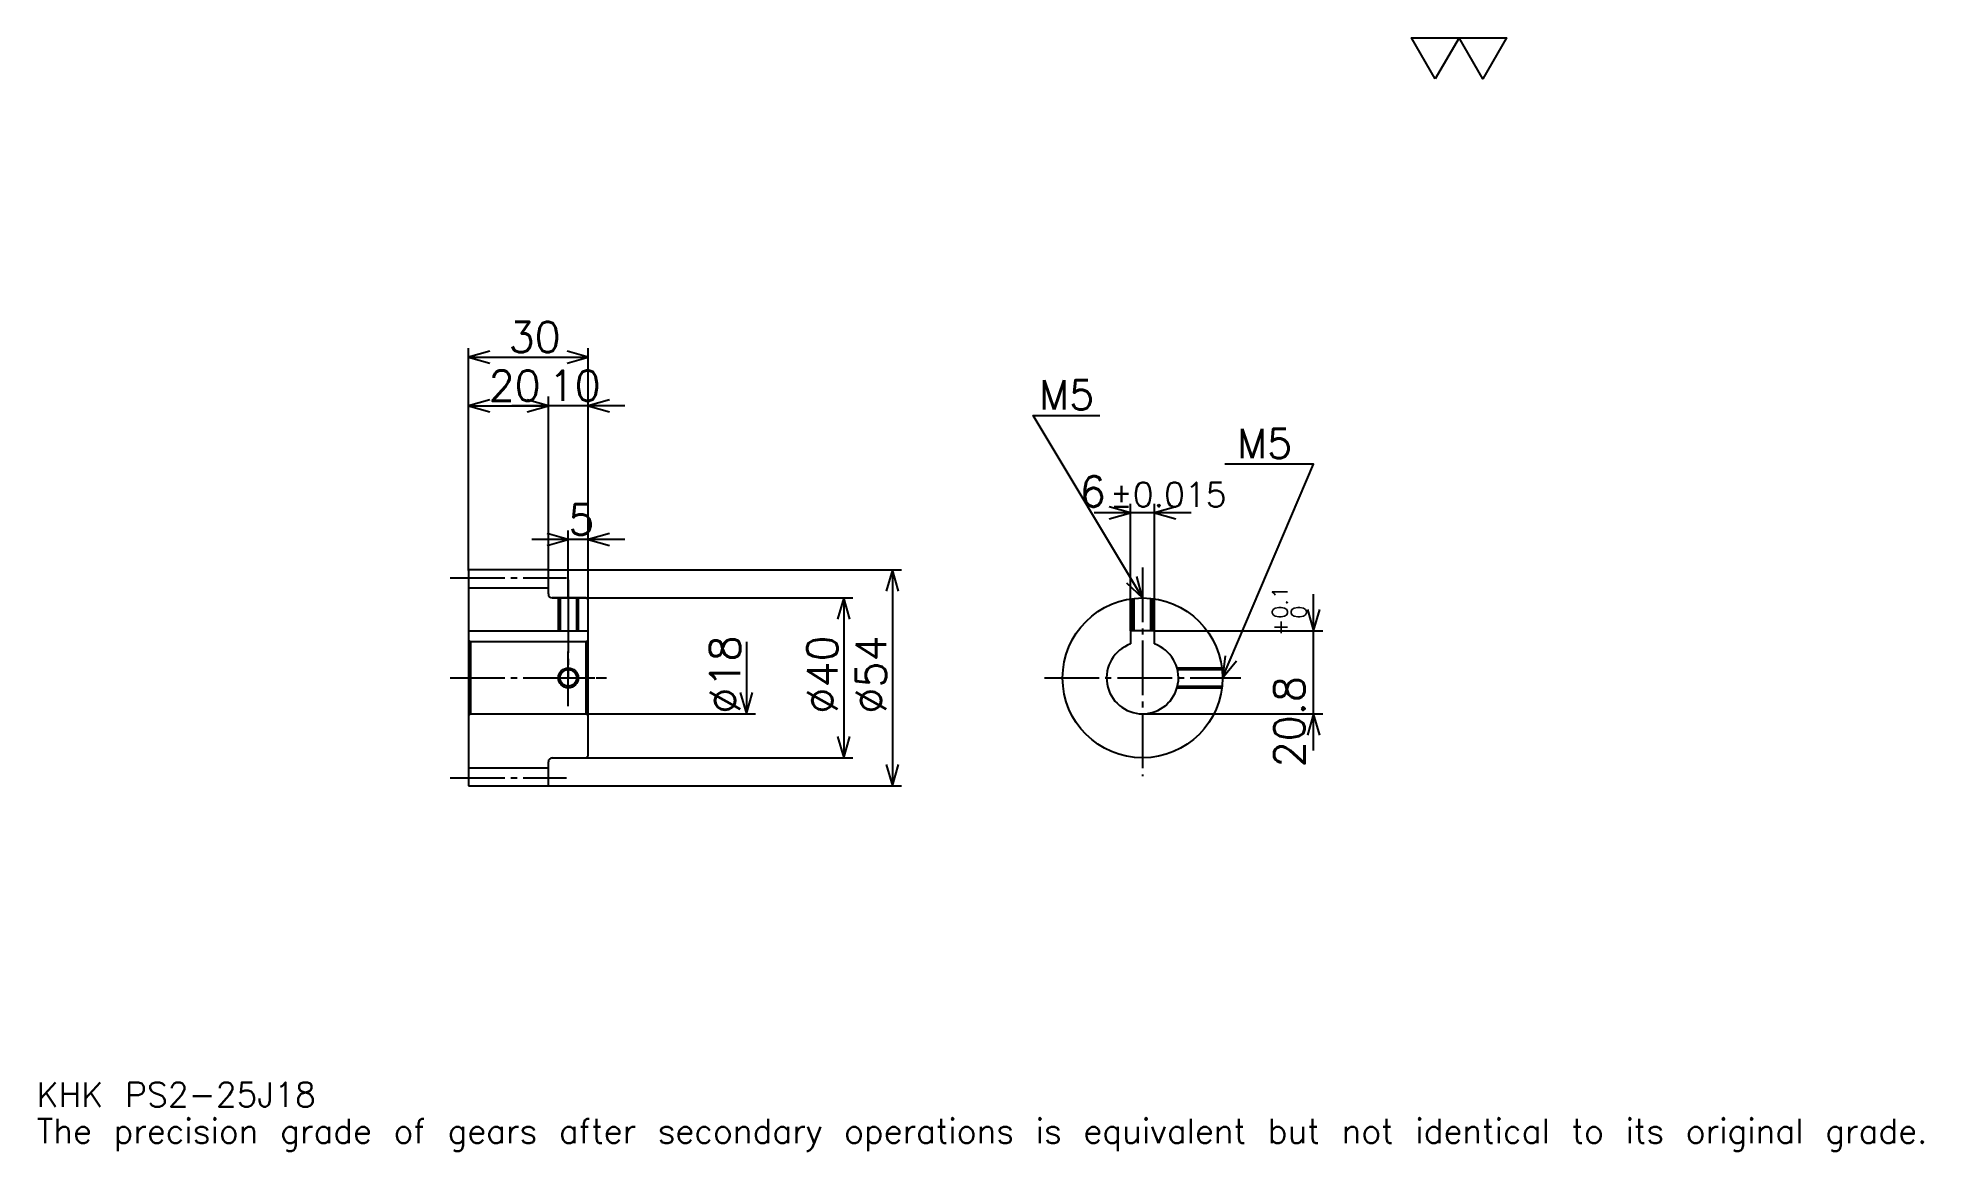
# Model space of a CAD drawing. Extents: x 15 to 487, y 6 to 284.
import ezdxf

# ---------------------------------------------------------------- set-up
doc = ezdxf.new("R2010")
doc.units = 0
doc.linetypes.add('DASHDOT', pattern=[18.260869, 13.695652, -1.521739, 1.521739, -1.521739])
doc.layers.get('0').update_dxf_attribs({"linetype": 'CONTINUOUS'})
doc.layers.add('DASHDOT', color=6, linetype='DASHDOT')
doc.styles.add('KANJI', font='TXT', dxfattribs={"bigfont": 'BIGFONT'})

msp = doc.modelspace()

# ---------------------------------------------------------------- linework, layer by layer
at = {"color": 5}
for p, q in [((123.260864, 151.021744), (123.260864, 206.565216)), ((123.260864, 204.282608), (153.260864, 204.282608)), ((153.260864, 151.021744), (153.260864, 206.565216)), ((143.260864, 151.021744), (143.260864, 194.391312)), ((123.260864, 192.108704), (143.260864, 192.108704)), ((162.391296, 192.108704), (134.130432, 192.108704)), ((304.086945, 165.326096), (279.82608, 165.326096)), ((288.956512, 135.821747), (288.956512, 167.608704)), ((294.956512, 135.821747), (294.956512, 167.608704)), ((148.260864, 151.021744), (148.260864, 160.913055)), ((162.391296, 158.630432), (139.130432, 158.630432)), ((123.260864, 150.921738), (123.260864, 151.021744)), ((143.160858, 151.021744), (153.260864, 151.021744)), ((143.260864, 150.921738), (143.260864, 151.021744)), ((148.260864, 144.021744), (148.260864, 151.021744)), ((148.260864, 144.021744), (148.260864, 151.021744)), ((153.260864, 151.021744), (231.630432, 151.021744)), ((153.260864, 143.521744), (153.260864, 151.021744)), ((229.347824, 151.021744), (229.347824, 97.021744)), ((144.260864, 144.021744), (153.260864, 144.021744)), ((153.260864, 144.021744), (219.456512, 144.021744)), ((217.173904, 144.021744), (217.173904, 104.021744)), ((334.782593, 105.891312), (334.782593, 144.952179)), ((192.82608, 133.021744), (192.82608, 115.021744)), ((294.956512, 135.821747), (337.065186, 135.821747)), ((153.260864, 115.021744), (195.108688, 115.021744)), ((291.956512, 115.021744), (337.065186, 115.021744)), ((144.260864, 104.021744), (153.260864, 104.021744)), ((153.260864, 104.021744), (219.456512, 104.021744)), ((143.160858, 97.021744), (153.260864, 97.021744)), ((153.260864, 97.021744), (231.630432, 97.021744))]:
    msp.add_line(p, q, dxfattribs=at)
at = {"color": 4}
for p, q in [((123.260864, 146.521744), (143.260864, 146.521744)), ((123.260864, 135.821747), (153.260864, 135.821747)), ((123.760864, 133.021744), (123.760864, 115.021744)), ((152.760864, 133.021744), (153.260864, 133.521744)), ((152.760864, 115.021744), (153.260864, 114.521744)), ((123.260864, 101.521744), (143.260864, 101.521744))]:
    msp.add_line(p, q, dxfattribs=at)
at = {"color": 7}
msp.add_lwpolyline([(365.217377, 273.913055), (359.282593, 284.200012), (383.021729, 284.200012), (377.086945, 273.913055), (371.152161, 284.200012), (365.217377, 273.913055)], dxfattribs=at)
at = {"color": 5}
for points in [[(128.586945, 205.804352), (123.260864, 204.282608), (128.586945, 202.760864)], [(147.934784, 202.760864), (153.260864, 204.282608), (147.934784, 205.804352)], [(128.586945, 193.630432), (123.260864, 192.108704), (128.586945, 190.586975)], [(137.934784, 190.586975), (143.260864, 192.108704), (137.934784, 193.630432)], [(137.934784, 190.586975), (143.260864, 192.108704), (137.934784, 193.630432)], [(158.586945, 193.630432), (153.260864, 192.108704), (158.586945, 190.586975)], [(291.956512, 144.021744), (264.565216, 189.67392), (281.304321, 189.67392)], [(311.956512, 124.021744), (334.782593, 177.5), (312.565247, 177.5)], [(283.630432, 163.804352), (288.956512, 165.326096), (283.630432, 166.847839)], [(300.282593, 166.847839), (294.956512, 165.326096), (300.282593, 163.804352)], [(142.934784, 157.108704), (148.260864, 158.630432), (142.934784, 160.152176)], [(158.586945, 160.152176), (153.260864, 158.630432), (158.586945, 157.108704)], [(230.869568, 145.695648), (229.347824, 151.021744), (227.82608, 145.695648)], [(287.911377, 147.805893), (291.956512, 144.021744), (290.521149, 149.37175)], [(218.695648, 138.695663), (217.173904, 144.021744), (215.652161, 138.695663)], [(333.260864, 141.147827), (334.782593, 135.821747), (336.304321, 141.147827)], [(312.647766, 129.517654), (311.956512, 124.021744), (315.44693, 128.322891)], [(191.304352, 120.347832), (192.82608, 115.021744), (194.347809, 120.347832)], [(336.304321, 109.695656), (334.782593, 115.021744), (333.260864, 109.695656)], [(215.652161, 109.347832), (217.173904, 104.021744), (218.695648, 109.347832)], [(227.82608, 102.347832), (229.347824, 97.021744), (230.869568, 102.347832)]]:
    msp.add_lwpolyline(points, dxfattribs=at)
at = {"color": 4}
for points in [[(143.260864, 145.021744), (143.260864, 150.921738), (143.160858, 151.021744), (123.360863, 151.021744), (123.260864, 150.921738), (123.260864, 114.521744)], [(144.260864, 104.021744), (152.760864, 104.021744), (153.260864, 104.521744), (153.260864, 143.521744), (152.760864, 144.021744), (144.260864, 144.021744)], [(145.760864, 144.021744), (145.760864, 135.821747)], [(146.195862, 144.021744), (146.195862, 135.821747)], [(150.325867, 144.021744), (150.325867, 135.821747)], [(150.760864, 144.021744), (150.760864, 135.821747)], [(289.456512, 135.821747), (289.456512, 143.864883)], [(289.89151, 135.821747), (289.89151, 143.914856)], [(294.021515, 135.821747), (294.021515, 143.914856)], [(294.456512, 135.821747), (294.456512, 143.864883)], [(123.260864, 114.521744), (123.760864, 115.021744), (152.760864, 115.021744), (152.760864, 133.021744), (123.760864, 133.021744), (123.260864, 133.521744)], [(294.956512, 132.507019), (294.956512, 135.821747), (288.956512, 135.821747), (288.956512, 132.507019)], [(300.602325, 126.521744), (311.799652, 126.521744)], [(300.716431, 126.086746), (311.849609, 126.086746)], [(300.602325, 121.521744), (311.799652, 121.521744)], [(300.716431, 121.956741), (311.849609, 121.956741)], [(123.260864, 114.521744), (123.260864, 97.121742), (123.360863, 97.021744), (143.160858, 97.021744), (143.260864, 97.121742), (143.260864, 103.021744)]]:
    msp.add_lwpolyline(points, dxfattribs=at)
for centre, radius in [((291.956512, 124.021744), 20), ((148.260864, 124.021744), 2.065)]:
    msp.add_circle(centre, radius, dxfattribs=at)
at = {"color": 7}
msp.add_circle((148.260864, 124.021744), 2.5, dxfattribs=at)
at = {"color": 4}
for centre, radius, start, end in [((144.260864, 145.021744), 1, 180, 270), ((291.956512, 124.021744), 9, 109.47122094, 70.52877906), ((144.260864, 103.021744), 1, 90, 180)]:
    msp.add_arc(centre, radius, start, end, dxfattribs=at)
at = {"layer": 'DASHDOT', "color": 7}
for p, q in [((291.956512, 151.630432), (291.956512, 99.456528)), ((118.695648, 149.021744), (147.82608, 149.021744)), ((148.260864, 144.021744), (148.260864, 124.021744)), ((118.695648, 124.021744), (157.82608, 124.021744)), ((267.391296, 124.021744), (316.521729, 124.021744)), ((118.695648, 99.021744), (147.82608, 99.021744))]:
    msp.add_line(p, q, dxfattribs=at)
for points in [[(148.260864, 148.58696), (148.260864, 131.256531)], [(148.260864, 116.956528), (148.260864, 131.08696)], [(141.195648, 124.021744), (155.32608, 124.021744)]]:
    msp.add_lwpolyline(points, dxfattribs=at)

# ---------------------------------------------------------------- texts
at = {"color": 7, "style": 'KANJI'}
for s, height, p in [('30', 7.608696, (133.315216, 205.5)), ('20', 7.608696, (128.315216, 193.326096)), ('10', 7.608696, (143.315216, 193.326096)), ('M5', 7.304348, (266.086945, 191.195648)), ('M5', 7.304348, (315.608704, 179.021744)), ('6', 7.608696, (276.250671, 166.847839)), ('%%p0.015', 6.086957, (283.782349, 166.847839)), ('5', 7.608696, (148.28804, 159.847839)), ('KHK PS2-25J18', 6.086957, (15.217391, 16.73913)), ('The precision grade of gears after secondary operations is equivalent but not identical to its original grade.', 6.086957, (15.217391, 7.608696))]:
    msp.add_text(s, height=height, dxfattribs=at).set_placement(p)
for s, height, p in [('0.1', 3.804348, (328.239136, 138.840942)), ('0', 3.804348, (332.956512, 138.840942)), ('+', 3.804348, (328.239136, 134.580078)), ('%%c18', 7.608696, (191.304352, 115.081528)), ('%%c40', 7.608696, (215.652161, 115.081528)), ('%%c54', 7.608696, (227.82608, 115.081528)), ('20.8', 7.608696, (332.5, 101.646622))]:
    msp.add_text(s, height=height, rotation=90, dxfattribs=at).set_placement(p)

doc.saveas('drawing.dxf')
